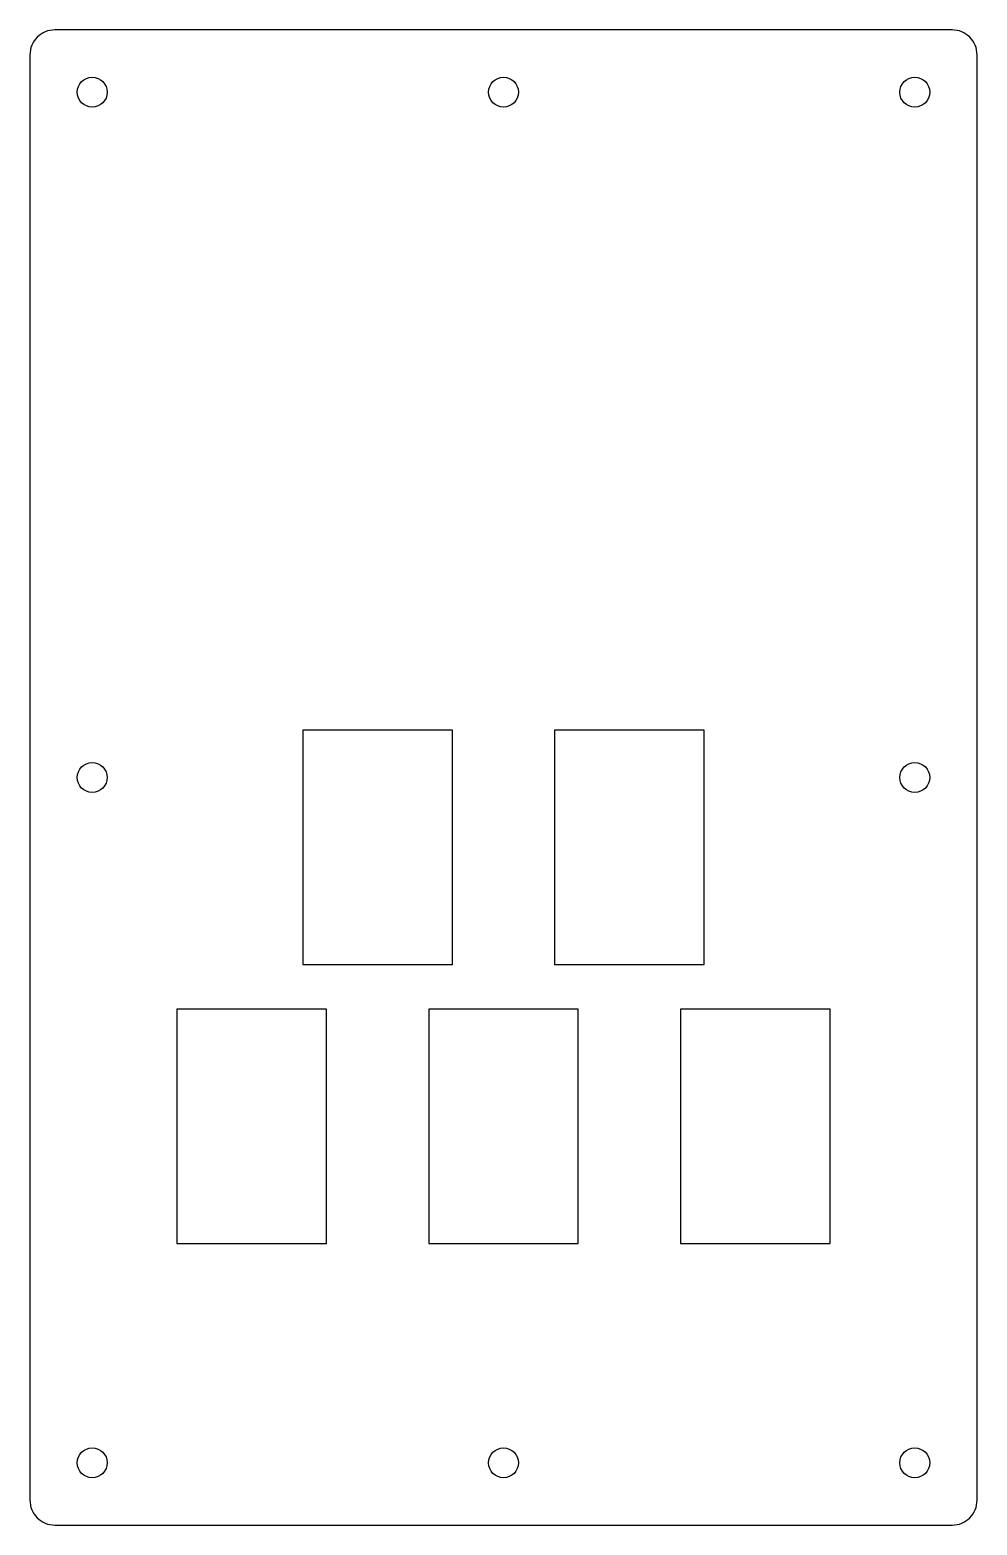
# Model space of a CAD drawing. Header units: millimetres. Extents: x -95 to 95, y -150 to 150.
import ezdxf

# ---------------------------------------------------------------- set-up
doc = ezdxf.new("R2010")
doc.units = ezdxf.units.MM
doc.layers.get('0').update_dxf_attribs({"linetype": 'CONTINUOUS'})

msp = doc.modelspace()

# ---------------------------------------------------------------- linework, layer by layer
msp.add_lwpolyline([(-90, -150), (90, -150, 0.414214), (95, -145), (95, 145, 0.414214), (90, 150), (-90, 150, 0.414214), (-95, 145), (-95, -145, 0.414214)], format="xyb", close=True)
for points in [[(-40.25, -37.5), (-10.25, -37.5), (-10.25, 9.5), (-40.25, 9.5)], [(10.25, -37.5), (40.25, -37.5), (40.25, 9.5), (10.25, 9.5)], [(-65.5, -93.5), (-35.5, -93.5), (-35.5, -46.5), (-65.5, -46.5)], [(-15, -93.5), (15, -93.5), (15, -46.5), (-15, -46.5)], [(35.5, -93.5), (65.5, -93.5), (65.5, -46.5), (35.5, -46.5)]]:
    msp.add_lwpolyline(points, close=True)
for centre in [(-82.5, 137.5), (0, 137.5), (82.5, 137.5), (82.5, 0), (-82.5, 0), (-82.5, -137.5), (0, -137.5), (82.5, -137.5)]:
    msp.add_circle(centre, 3)

doc.saveas('drawing.dxf')
